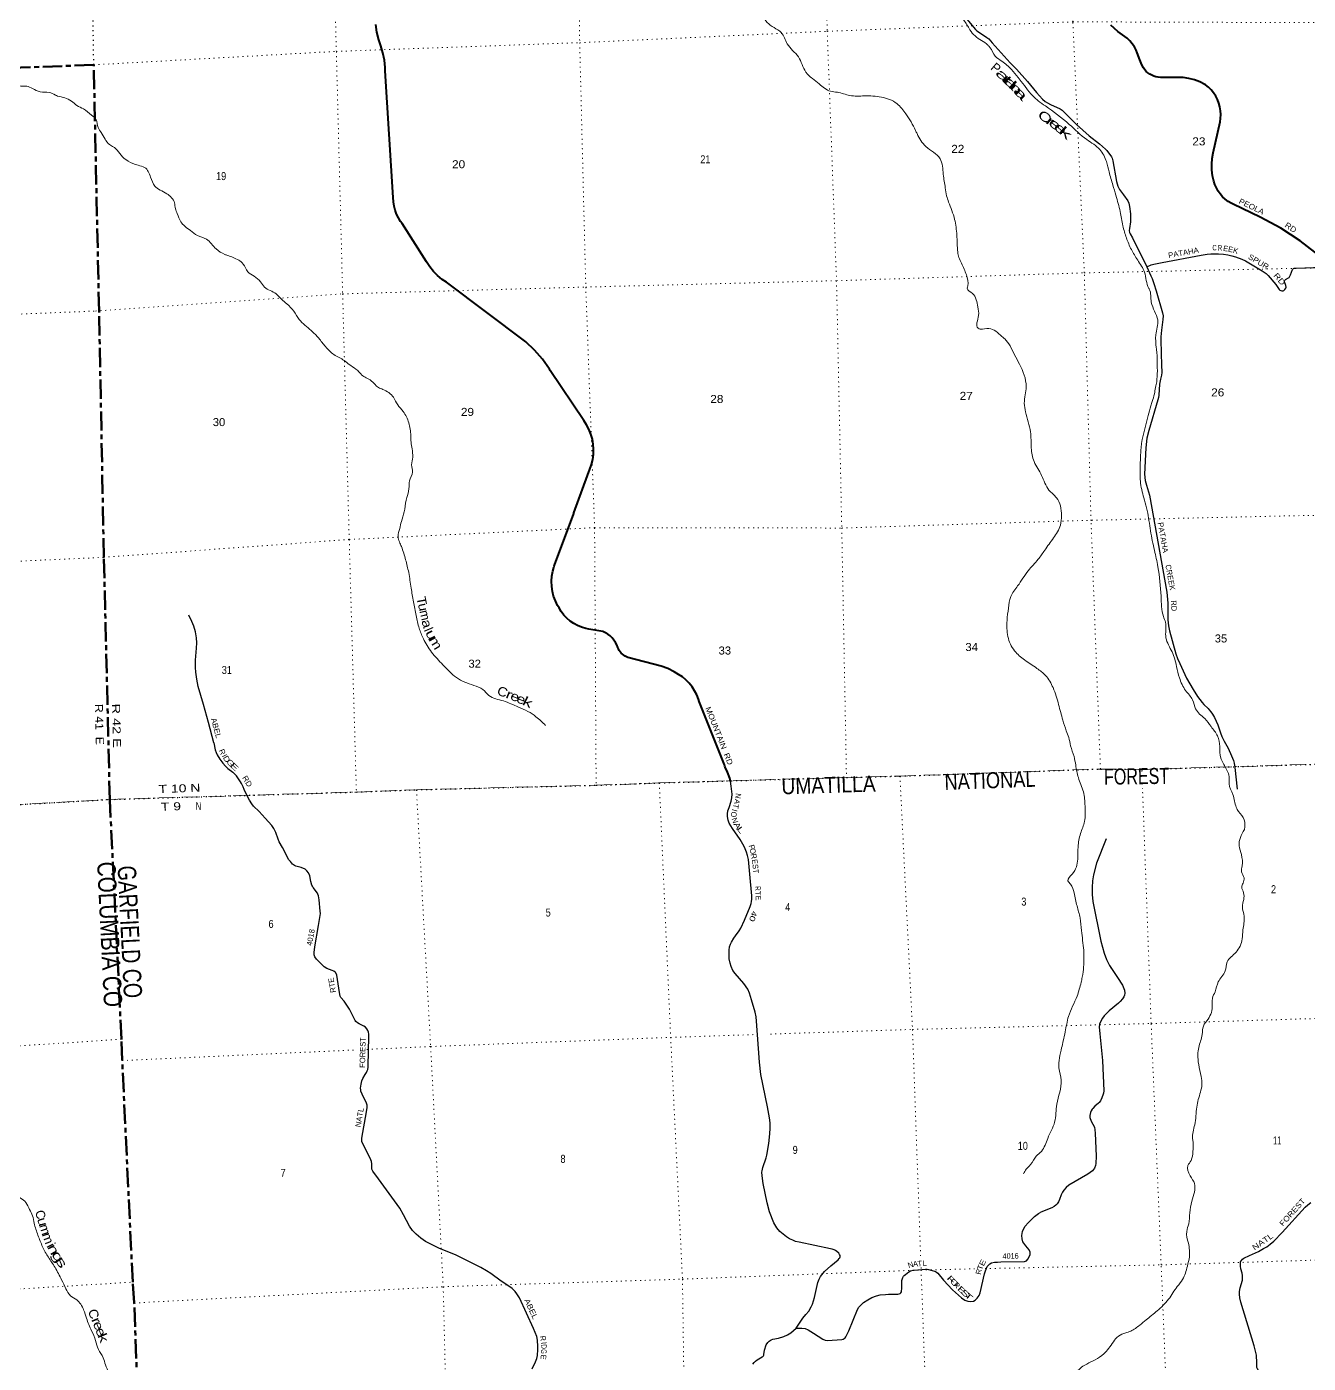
# Model space of a CAD drawing. Header units: feet. Extents: x 757852 to 1040949, y -536576 to -344549.
# Drawn here: x 856836 to 884848, y -437785 to -408566 of the extents above; entities that cross this region are included whole.
import ezdxf
from ezdxf.enums import TextEntityAlignment as Align

# ---------------------------------------------------------------- set-up
doc = ezdxf.new("R2010")
doc.units = ezdxf.units.FT
doc.header["$LTSCALE"] = 70
for name, pattern in [('DOT_DASHED', [7.7, 5, -1.2, 0.3, -1.2]), ('DOTTED', [1.5, 0.3, -1.2]), ('LONG_DASH_SHORT_DASH', [9.9, 6, -1.2, 1.5, -1.2])]:
    doc.linetypes.add(name, pattern=pattern)
for name, color, linetype, lineweight in [('11', 7, 'LONG_DASH_SHORT_DASH', 60), ('26', 7, 'Continuous', 40), ('29', 7, 'Continuous', 25), ('39', 7, 'Continuous', 13), ('44', 7, 'DOT_DASHED', 13), ('6', 7, 'DOTTED', 25), ('7', 7, 'DOTTED', 13)]:
    doc.layers.add(name, color=color, linetype=linetype, lineweight=lineweight)
for name, color, linetype in [('12', 7, 'Continuous'), ('27', 7, 'Continuous'), ('30', 7, 'Continuous'), ('41', 7, 'Continuous')]:
    doc.layers.add(name, color=color, linetype=linetype)

msp = doc.modelspace()

# ---------------------------------------------------------------- linework, layer by layer
at = {"layer": '11'}
msp.add_lwpolyline([(859374.35, -441779.96), (859351.73, -441142.3), (859187.53, -436467), (859152.57, -436012.17), (858923.57, -431167.52), (858905.95, -430700.02), (858651.71, -425468.58), (858522.08, -420165.87), (858416.57, -414784.25), (858300.93, -409398.87), (854734.37, -409534.98)], dxfattribs=at)
at = {"layer": '26'}
for points in [[(864851.86, -412394.16), (864848.48, -412302.01), (864669.31, -409528.89), (864668.42, -409458.15), (864654.18, -409296.1), (864623.08, -409136.43), (864575.46, -408980.89), (864529.27, -408851), (864487.83, -408686.52), (864463.81, -408518.61)], [(885148.1, -413617.3), (884667.44, -413245.28), (884248.39, -412967.53), (883794.06, -412730.07), (883209.3, -412446.91), (883165.55, -412425.42), (883097.46, -412384.51), (883034.02, -412336.71), (882975.92, -412282.54), (882923.8, -412222.59), (882878.24, -412157.52), (882839.72, -412088.05), (882808.68, -412014.93), (882785.45, -411938.97), (882757.63, -411822.39), (882741.07, -411697.69), (882737.64, -411571.94), (882747.37, -411446.51), (882770.16, -411322.8), (882919.92, -410648.44), (882931.8, -410569.8), (882935.86, -410485.52), (882931.09, -410401.27), (882917.54, -410317.99), (882895.36, -410236.57), (882864.79, -410157.93), (882826.16, -410082.9), (882779.91, -410012.33), (882726.53, -409946.98), (882666.62, -409887.56), (882600.82, -409834.74), (882586.23, -409826.37), (882474.56, -409770.87), (882357.69, -409727.34), (882236.92, -409696.27), (882113.56, -409678), (881988.97, -409672.72), (881629.57, -409674.54), (881614.84, -409674.17), (881566.02, -409669.62), (881517.94, -409659.98), (881471.13, -409645.38), (881426.1, -409625.96), (881383.35, -409601.94), (881343.35, -409573.58), (881306.53, -409541.2), (881273.29, -409505.15), (881244.01, -409465.82), (881210.35, -409401.46), (881162.98, -409288.92), (881109.08, -409137.59), (881085.41, -409080.52), (881046.55, -409006.63), (881000.17, -408937.21), (880946.8, -408873.02), (880887, -408814.76), (880688.23, -408669.74), (880530.58, -408530.96)], [(872217.56, -425058.17), (872209.9, -425028.84), (872201.49, -424996.6), (872156.53, -424865.37), (872105.09, -424754.59), (872095.86, -424729.59), (872084.19, -424704.59), (871531.16, -423315.29), (871516.95, -423266.84), (871480.85, -423172.01), (871435.04, -423081.47), (871380.02, -422996.21), (871316.38, -422917.17), (871244.83, -422845.22), (871166.16, -422781.14), (871081.21, -422725.64), (870987.38, -422667.43), (870847.74, -422597.21), (870701.52, -422541.98), (869976.65, -422352.56), (869947.23, -422341.45), (869914.81, -422325.43), (869884.24, -422306.11), (869855.85, -422283.7), (869829.97, -422258.45), (869806.87, -422230.62), (869786.8, -422200.54), (869769.99, -422168.53), (869756.61, -422134.93), (869734.62, -422080.85), (869705.7, -422026.37), (869671.25, -421975.22), (869631.63, -421927.95), (869587.29, -421885.08), (869538.72, -421847.08), (869486.44, -421814.37), (869431.02, -421787.3), (869124.84, -421736.42), (869055.84, -421722.51), (868964.87, -421695.36), (868877.23, -421658.85), (868793.89, -421613.38), (868715.75, -421559.45), (868643.69, -421497.64), (868578.47, -421428.65), (868520.83, -421353.21), (868471.39, -421272.16), (868439.89, -421219.39), (868391.21, -421120.32), (868353.15, -421016.71), (868326.13, -420909.69), (868310.45, -420800.42), (868306.27, -420690.12), (868313.65, -420579.98), (868332.5, -420471.22), (868355.52, -420390.03), (868364.02, -420360.07), (868372.02, -420340.03), (868797.33, -419209.87), (868796.98, -419195.82), (869172.44, -418158.56), (869179.02, -418137.85), (869206.44, -418028.23), (869222.25, -417916.34), (869226.28, -417803.41), (869218.48, -417690.68), (869198.95, -417579.39), (869167.88, -417470.74), (869125.63, -417365.94), (869072.66, -417266.13), (869009.54, -417172.4), (869011.54, -417172.36), (868280.39, -416083.38), (868261.81, -416052.99), (868110.82, -415836.16), (867938, -415636.31), (867745.24, -415455.62), (866007.7, -414149.86), (865915.84, -414088.49), (865816.74, -414007.3), (865726.68, -413916.2), (865646.63, -413816.18), (865577.48, -413708.34), (865041.01, -412865.72), (865008.56, -412822.43), (864959.56, -412744.31), (864918.99, -412661.49), (864887.31, -412574.89), (864864.85, -412485.46), (864851.86, -412394.16)]]:
    msp.add_lwpolyline(points, dxfattribs=at)
at = {"layer": '29'}
msp.add_line((880528.13, -429129.76), (880530.13, -429129.71), dxfattribs=at)
for points in [[(876189.12, -406578.53), (876219.28, -406650.34), (876287.86, -406785.46), (876346.04, -406893.57), (876370.97, -406958.01), (876395.91, -407051.56), (876449.93, -407255.3), (876472.79, -407315.58), (876516.43, -407400.82), (876551.74, -407477.75), (876582.92, -407521.4), (876628.63, -407569.22), (876686.82, -407621.18), (876894.61, -407808.28), (877044.22, -407974.6), (877071.22, -408005.78), (877297.73, -408294.75), (877459.81, -408486), (877576.17, -408627.37), (877601.1, -408652.32), (877705, -408723)], [(877705, -408723), (877823.44, -408799.91), (877865, -408833.17), (877939.8, -408916.33), (878334.61, -409357.06), (878467.59, -409490.11), (878708.63, -409760.36), (878908.11, -410005.67), (879039.02, -410149.11), (879095.13, -410196.93), (879147.07, -410228.11), (879211.49, -410263.46), (879423.44, -410359.09), (879467.08, -410392.34), (879552.27, -410479.66), (879785, -410704.19), (880055.13, -410949.5)], [(880055.13, -410949.5), (880283.7, -411124.11), (880416.68, -411244.69), (880443.69, -411273.78), (880545.51, -411406.84), (880562.13, -411442.18), (880578.76, -411498.31), (880657.72, -411951.51), (880686.8, -412053.37), (880724.22, -412126.14), (880807.33, -412242.56), (880907.07, -412371.45), (880927.84, -412423.42), (880940.32, -412496.19), (880961.08, -412656.26), (880965.26, -412741.5), (880961.1, -412832.97), (880940.32, -412978.49), (880936.16, -413024.22), (880940.32, -413061.65), (880952.78, -413090.75), (881002.66, -413182.22), (881319.61, -413811.87)], [(881319.61, -413811.87), (881412.01, -413774.7), (881470.19, -413758.05), (881657.2, -413720.63), (882509.15, -413558.48), (882640.06, -413535.62), (882716.94, -413529.38), (882797.99, -413527.31), (882887.33, -413529.38), (882993.31, -413537.7), (883090.97, -413550.16), (883178.25, -413570.97), (883257.2, -413595.9), (883394.35, -413645.79), (883475.39, -413683.23), (883843.18, -413903.58), (883924.23, -413961.8), (883967.86, -414003.36), (884138.25, -414198.78), (884213.05, -414306.88), (884228.64, -414321.45), (884247.34, -414332.88), (884269.16, -414339.12), (884287.86, -414340.15), (884300.33, -414338.08), (884312.8, -414331.84), (884337.73, -414306.88), (884356.43, -414277.79), (884362.66, -414256.99), (884358.51, -414225.82), (884329.42, -414140.57), (884328.38, -414126.03), (884333.58, -414111.48), (884342.93, -414097.96), (884350.19, -414090.68), (884416.69, -414053.26), (884428.12, -414045.99), (884437.47, -414032.48), (884458.25, -413990.89), (884499.81, -413874.47), (884507.08, -413863.05), (884522.67, -413852.65), (884541.36, -413845.37), (884583.86, -413842.72)], [(881319.61, -413811.87), (881409.93, -414013.77), (881434.87, -414071.98), (881472.27, -414178), (881526.29, -414342.24), (881663.44, -414820.39), (881673.83, -414886.91), (881671.75, -414965.91), (881638.5, -415202.91), (881623.96, -415348.43), (881621.88, -415406.64), (881630.19, -415710.16), (881642.66, -415955.48)], [(884583.86, -413842.72), (884959.82, -413827.47), (885388.04, -413828.42)], [(881642.66, -415955.48), (881644.74, -416123.85), (881636.43, -416186.22), (881615.65, -416269.38), (881594.87, -416381.64), (881582.41, -416622.79), (881576.17, -416670.61), (881561.63, -416722.58), (881366.3, -417391.99), (881320.58, -417558.31), (881295.65, -417770.36), (881270.71, -418344.14), (881279.03, -418485.51), (881312.27, -418585.29)], [(881312.27, -418585.29), (881375.15, -418809.11), (881755.2, -420928.07)], [(881755.2, -420928.07), (881775.16, -421166), (881779.7, -421529.55), (881793.34, -421661.33), (881816.04, -421774.95), (881952.31, -422274.83), (881988.66, -422379.35), (882038.61, -422488.42), (882188.51, -422811.08), (882329.32, -423056.47), (882429.25, -423206.44), (882529.18, -423342.77), (882563.26, -423383.67), (882658.84, -423474.07), (882683.5, -423499.57), (882721.11, -423541.59), (882755.18, -423591.58), (882797.17, -423665.43)], [(860702.21, -423380.89), (860585.75, -422990.94), (860551.69, -422831.9), (860531.25, -422677.39), (860524.43, -422572.88), (860526.7, -422413.82), (860549.41, -422150.25), (860556.23, -422032.11), (860549.41, -421927.58), (860524.43, -421793.54), (860485.82, -421668.56), (860447.22, -421568.6), (860381.36, -421432.26)], [(860923.72, -424223.05), (860810.41, -423779.94), (860702.21, -423380.89)], [(882797.17, -423665.43), (882872.15, -423830.16), (882931.2, -424002.85), (882960.73, -424084.66), (883008.42, -424184.63), (883094.72, -424339.14), (883171.94, -424502.75), (883212.82, -424607.27), (883230.99, -424664.08), (883244.62, -424761.78), (883294.59, -425234.4)], [(860923.72, -424223.05), (860955.93, -424374.67), (860974.1, -424429.21), (861001.36, -424483.74), (861058.13, -424579.17), (861119.45, -424665.51), (861180.77, -424731.4), (861233, -424779.11), (861344.29, -424865.45), (861371.54, -424892.72), (861419.22, -424944.98)], [(863025.99, -427131.9), (862997.62, -427064.87), (862959.01, -427017.16), (862920.4, -426985.35), (862836.37, -426948.99), (862718.27, -426917.18), (862689.31, -426903.99), (862647.87, -426871.74), (862597.91, -426814.94), (862568.38, -426776.31), (862427.58, -426508.2), (862354.9, -426385.51), (862329.92, -426326.42), (862277.69, -426181.02), (862234.54, -426094.66), (862191.39, -426031.06), (862050.58, -425867.46), (861918.86, -425722.05), (861796.22, -425603.9), (861757.62, -425553.9), (861705.38, -425472.11), (861614.53, -425303.98), (861589.56, -425242.62), (861564.57, -425181.28), (861532.78, -425108.56), (861510.07, -425072.22), (861419.22, -424944.98)], [(872640.64, -427094.2), (872608.85, -426773.82), (872590.68, -426682.92), (872570.24, -426612.49), (872542.98, -426535.23), (872518, -426487.52), (872427.16, -426337.55), (872259.09, -426092.15), (872193.23, -425980.81), (872168.25, -425914.92), (872150.07, -425833.13), (872150.08, -425774.05), (872161.43, -425710.43), (872186.42, -425633.17), (872236.38, -425496.84), (872250, -425421.86), (872254.55, -425346.87), (872250, -425287.8), (872236.38, -425169.64), (872217.56, -425058.17)], [(880428.25, -426318.58), (880221.7, -426854.5), (880153.57, -427104.45), (880130.86, -427236.23), (880121.77, -427381.66), (880121.78, -427536.17), (880135.4, -427690.68), (880317.09, -428554.13), (880385.23, -428822.25), (880439.73, -428958.58), (880503.33, -429090.37), (880680.48, -429349.41)], [(863864.01, -430001.59), (863770.9, -429867.53), (863705.04, -429788.01), (863689.14, -429758.47), (863675.51, -429676.67), (863611.92, -429304.05), (863591.49, -429251.79), (863575.59, -429231.34), (863548.34, -429213.17), (863512, -429199.53), (863398.44, -429154.09), (863337.13, -429117.74), (863275.81, -429063.2), (863171.34, -428954.14), (863135, -428899.62), (863121.38, -428854.17), (863121.37, -428801.91), (863135, -428681.48), (863216.76, -428213.43), (863253.1, -427993.04), (863255.37, -427954.41), (863253.1, -427899.88), (863225.84, -427649.94), (863219.04, -427606.78), (863212.23, -427565.88), (863198.6, -427529.53), (863189.51, -427509.07), (863094.12, -427381.83), (863080.51, -427357.98), (863070.29, -427330.72), (863048.7, -427250.05), (863025.99, -427131.9)], [(872331.75, -428439.34), (872408.99, -428332.55), (872443.05, -428273.47), (872524.81, -428096.24), (872652, -427800.85), (872670.17, -427734.96), (872679.25, -427691.79), (872683.79, -427641.8), (872683.79, -427569.09), (872640.64, -427094.2)], [(872881.35, -431472.73), (872849.57, -431202.32), (872790.52, -430307.08), (872776.88, -430211.64), (872758.72, -430111.67), (872681.5, -429839.01), (872633.8, -429695.85), (872595.2, -429607.24), (872508.9, -429484.55), (872322.66, -429266.41), (872272.7, -429195.97), (872231.82, -429111.91), (872209.11, -429039.19), (872190.94, -428943.76), (872186.4, -428861.96), (872190.94, -428757.44), (872200.02, -428682.45), (872218.19, -428621.11), (872240.91, -428575.66), (872295.41, -428493.87), (872331.75, -428439.34)], [(880680.48, -429349.41), (880789.5, -429522.1), (880819.03, -429590.27), (880830.38, -429626.62), (880834.93, -429692.52), (880830.38, -429735.69), (880814.49, -429774.32), (880784.95, -429817.49), (880739.54, -429876.57), (880703.19, -429912.92), (880498.79, -430081.06), (880389.77, -430190.13), (880353.43, -430237.86), (880314.82, -430303.75), (880287.57, -430374.19), (880280.76, -430430.99), (880289.84, -430580.96), (880308.01, -430730.92), (880353.43, -431167.19), (880376.14, -431826.14), (880371.6, -431880.68), (880364.78, -431905.67), (880335.26, -431985.19), (880303.46, -432046.55), (880273.94, -432087.45), (880262.59, -432098.8), (880185.37, -432166.97), (880137.67, -432212.42), (880121.77, -432230.59), (880103.6, -432266.95)], [(864234.19, -431473.92), (864260.32, -431430.75), (864277.34, -431392.12), (864288.7, -431364.86), (864294.38, -431344.41), (864297.79, -431329.64), (864302.32, -431287.6), (864315.95, -430644.6), (864314.83, -430590.07), (864306.87, -430544.63), (864294.39, -430510.55), (864272.8, -430474.19), (864241.02, -430437.84), (864206.94, -430415.12), (864129.72, -430381.03), (864099.08, -430366.27), (864062.74, -430342.41), (864030.95, -430312.87), (864018.44, -430294.69), (863973.02, -430201.54), (863893.54, -430047.03), (863864.01, -430001.59)], [(864191.03, -433000.77), (864163.79, -432939.42), (864159.24, -432907.61), (864161.52, -432862.17), (864263.71, -432285.06), (864275.07, -432191.9), (864275.07, -432141.91), (864263.71, -432096.47), (864238.73, -432046.49), (864195.58, -431964.69), (864141.08, -431832.91), (864136.53, -431807.91), (864134.26, -431771.56), (864145.62, -431680.68), (864163.79, -431612.51), (864181.96, -431562.53), (864234.19, -431473.92)], [(873018.75, -434281.16), (872935.86, -433858.52), (872908.61, -433685.84), (872906.34, -433606.32), (872908.61, -433576.78), (872926.78, -433504.06), (872997.18, -433292.76), (873013.08, -433235.95), (873058.5, -432976.92), (873081.21, -432767.88), (873085.76, -432645.18), (873083.49, -432527.03), (873072.13, -432422.5), (873026.71, -432177.11), (872881.35, -431472.73)], [(880103.6, -432266.95), (880085.43, -432305.59), (880071.81, -432366.94), (880074.08, -432414.66), (880103.6, -432494.18), (880171.74, -432625.97), (880183.09, -432678.23), (880189.91, -432757.76), (880212.62, -433257.65), (880203.54, -433416.71), (880198.99, -433462.15), (880174.01, -433521.24), (880155.84, -433550.77), (880130.86, -433575.76), (880030.93, -433648.47), (879613.03, -433893.87), (879553.99, -433939.33), (879504.02, -433998.4), (879476.76, -434041.58), (879449.51, -434102.92), (879413.17, -434205.18), (879390.46, -434257.43), (879360.93, -434296.07), (879326.86, -434330.14), (879295.07, -434357.42), (879240.56, -434389.22), (878999.82, -434484.65)], [(866221.33, -435425.12), (865844.35, -435268.34), (865651.31, -435177.45), (865553.65, -435122.92), (865446.92, -435052.48), (865349.26, -434963.87), (865267.51, -434879.8), (865203.91, -434791.19), (865072.19, -434536.72), (864990.44, -434391.3), (864522.6, -433755.11), (864399.98, -433582.43), (864381.8, -433541.53), (864377.27, -433498.37), (864381.8, -433423.39), (864370.45, -433371.13), (864354.54, -433337.05), (864286.41, -433187.09), (864191.03, -433000.77)], [(873655.79, -437014.58), (873800.01, -436798.73), (873868.15, -436721.48), (873929.47, -436644.23), (873981.7, -436553.33), (874008.96, -436496.53), (874054.38, -436348.84), (874127.06, -436021.65), (874154.31, -435948.94), (874188.38, -435887.59), (874272.4, -435780.8), (874413.21, -435653.55), (874572.19, -435521.77), (874597.18, -435492.24), (874605.77, -435477.67), (874613.08, -435457.01), (874613.07, -435426.34), (874603.99, -435405.89), (874585.82, -435380.9), (874544.94, -435339.99), (874516.55, -435320.68), (874482.49, -435305.91), (874440.47, -435291.15), (874404.13, -435280.92), (873718.25, -435140.04), (873639.9, -435119.59), (873578.58, -435094.6), (873510.45, -435062.79), (873445.72, -435021.89), (873367.37, -434965.08), (873300.37, -434903.74), (873233.37, -434824.21), (873168.64, -434712.87), (873073.26, -434476.57), (873018.75, -434281.16)], [(877074.9, -436178.43), (877266.93, -436356.99), (877339.6, -436404.7), (877407.74, -436429.7), (877473.6, -436434.24), (877530.39, -436425.15), (877568.99, -436404.7), (877607.61, -436361.53), (877650.75, -436300.18), (877675.74, -436243.38), (877771.12, -435827.55), (877784.76, -435784.39), (877814.71, -435706.97), (877832.34, -435668.96), (877855.41, -435639.1), (877886.61, -435611.95), (877927.3, -435587.52), (877991.06, -435573.95), (878057.54, -435571.23), (878125.43, -435570.8), (878643.26, -435561.71), (878665.97, -435554.89), (878690.95, -435543.53), (878720.48, -435511.72), (878750, -435459.45), (878765.9, -435407.2), (878765.9, -435352.66), (878747.73, -435307.21), (878675.05, -435216.33), (878611.46, -435129.98), (878591.02, -435064.09), (878588.75, -434989.11), (878602.37, -434907.3), (878625.09, -434852.77), (878661.42, -434789.15), (878725.02, -434711.89), (878861.29, -434575.56), (878920.34, -434532.38), (878949.86, -434511.93), (878999.82, -434484.65)], [(883373.65, -435719.01), (883365.34, -435660.8), (883365.34, -435606.75), (883369.49, -435569.33), (883388.19, -435538.15), (883413.13, -435511.12), (883440.14, -435490.34), (883564.81, -435427.98), (883760.13, -435340.67), (883872.33, -435278.3), (883942.98, -435236.73), (884017.78, -435184.75), (884092.59, -435116.15), (884275.44, -434929.06), (884778.28, -434371.94), (884836.46, -434319.95), (884902.95, -434272.15)], [(867883.72, -437906.25), (867956.4, -437756.3), (867983.66, -437681.31), (867997.28, -437615.43), (868006.37, -437485.91), (868010.9, -437415.48), (867999.55, -437283.69), (867983.65, -437201.9), (867949.59, -437115.55), (867910.98, -437024.68), (867606.66, -436356.68), (867552.17, -436268.06), (867511.28, -436215.81), (867445.43, -436149.92), (867397.72, -436111.3), (867206.96, -435988.6), (866977.6, -435820.46), (866884.47, -435761.39), (866761.83, -435693.23), (866221.33, -435425.12)], [(873655.79, -437014.58), (873777.29, -437014.58), (873847.7, -437025.94), (873913.55, -437050.93), (874031.65, -437123.64), (874236.05, -437259.97), (874286.02, -437280.42), (874340.52, -437287.24), (874649.38, -437264.52), (874678.92, -437257.7), (874703.9, -437244.07), (874724.34, -437228.16), (874740.23, -437205.44), (874803.82, -437073.66), (874994.59, -436610.14), (875024.12, -436560.15), (875058.19, -436523.79), (875126.31, -436460.17), (875219.44, -436398.82), (875308, -436346.57), (875407.94, -436310.21), (875489.69, -436292.03), (875605.52, -436278.4), (875671.37, -436273.86), (875875.77, -436273.86), (875908.71, -436269.31), (875926.88, -436259.09), (875942.78, -436245.45), (875952.99, -436223.87), (875962.07, -436132.98), (875966.61, -435978.48), (875976.85, -435929.62), (875985.24, -435909.05), (876002.97, -435884.18), (876016.6, -435868.27), (876043.83, -435842.15), (876114.25, -435787.62), (876152.86, -435766.02), (876180.1, -435755.81), (876230.08, -435746.72), (876482.17, -435728.54), (876517.38, -435729.67), (876548.01, -435733.08), (876627.52, -435753.53), (876678.62, -435770.57), (876701.34, -435780.79), (876720.61, -435792.16), (876749.03, -435818.28), (876875.05, -435964.84), (877074.9, -436178.43)], [(883780.89, -438296.76), (883828.7, -438248.93), (883845.32, -438223.99), (883851.56, -438192.81), (883851.56, -438155.39), (883837.01, -438097.18), (883780.91, -437989.08), (883735.2, -437903.85), (883726.89, -437880.98), (883722.73, -437847.72), (883726.89, -437777.04), (883714.42, -437606.58), (883704.03, -437548.37), (883664.55, -437402.86), (883373.65, -436446.6), (883350.79, -436355.13), (883344.57, -436276.14), (883346.64, -436217.93), (883361.19, -436134.78), (883406.9, -435968.47), (883413.13, -435916.5), (883411.06, -435868.69), (883400.66, -435816.72), (883373.65, -435719.01)], [(872708.75, -437803.02), (872736, -437766.66), (872765.53, -437737.13), (872799.59, -437712.12), (872908.6, -437646.23), (872924.5, -437634.88), (872938.13, -437618.98), (872944.94, -437607.62), (872949.48, -437591.7), (872963.11, -437496.27), (872999.45, -437380.39), (873034.66, -437332.69), (873065.31, -437305.41), (873109.6, -437271.34), (873147.07, -437257.7), (873267.43, -437234.97), (873387.8, -437198.62), (873468.43, -437162.27), (873537.69, -437119.09), (873655.79, -437014.58)]]:
    msp.add_lwpolyline(points, dxfattribs=at)
at = {"layer": '39'}
msp.add_lwpolyline([(878214.23, -415387.99), (878303.7, -415500.03), (878329.38, -415539.26)], dxfattribs=at)
for points in [[(872057.53, -400676.51), (871999.48, -400644.8), (871946.36, -400605.91), (871911.43, -400572.61), (871777.35, -400585.88), (871713.24, -400669.76), (871674.63, -400730.94), (871638.27, -400882.43), (871616.11, -400959.28), (871550.88, -401079.33), (871484.2, -401221.51), (871368.46, -401326.72), (871223.95, -401404.5), (871107.05, -401543.87), (871030.89, -401708.37), (870973.78, -401832.25), (870933.72, -401915.55), (870831, -402060.61), (870784.02, -402188.26), (870786.02, -402268.54), (870761.04, -402716.99), (870737.43, -403058.96), (870729.18, -403292.11), (870761.88, -403478.1), (870805.45, -403697.96), (870840.76, -403907.98), (870933.63, -404255.18), (870968.2, -404678.09), (870972.58, -404854.71), (870956.62, -405019.78), (870961.52, -405136.14), (870984.74, -405344.44), (870984.66, -405583.42), (870967.68, -405788.67), (870958.83, -405997.75), (870996.6, -406145.45), (871139.03, -406226.37), (871154.15, -406350.52), (871285.54, -406552.2), (872130.56, -406975.71), (872320.54, -407194.06), (872488.9, -407511.33), (872639.88, -407694.47), (872759.89, -407922.54), (872802.92, -408039.99), (872852.62, -408183.39), (872966.36, -408401.56), (873087.94, -408531.18), (873255.03, -408635.61), (873328.69, -408694.09), (873457.12, -408938.02), (873703.02, -409227.32), (873867.67, -409556.73), (873913.22, -409613.87), (874013.65, -409699.82), (874158.98, -409816.82), (874405.65, -409975.57), (874554.66, -409998.09), (874827.25, -410069.86), (875144.42, -410078.3), (875518.16, -410103.45), (875854.7, -410245.98), (876050.89, -410472.21), (876264.45, -410832.58), (876296.27, -410902.11), (876489.84, -411184.63), (876799.35, -411450.31), (876870.02, -411792.03), (876913.43, -412086.2), (876941.87, -412262.24), (876987.36, -412397.71), (877117.17, -412778.17), (877165.74, -413118.4), (877187.03, -413491.43), (877212.03, -413609.31), (877269.35, -413736.46), (877374.01, -413993.01), (877404.05, -414233.28), (877393.26, -414283.75), (877506.37, -414395.5), (877622.05, -414691.95), (877642.78, -414880.23), (877629.55, -415155.68), (877676.16, -415174.64), (877868.48, -415163.99), (878151.59, -415335.92), (878219.11, -415392.55)], [(876210.44, -406883.85), (876317.27, -407142.13), (876486.12, -407559.81), (876663.12, -407740.31), (876746.45, -407864.83), (876985.24, -408110.12), (877116.99, -408245.52), (877317.95, -408421.43), (877452.38, -408633.03), (877564.47, -408767.58), (877845.04, -408967.06), (877890.44, -409018.18), (878005.59, -409212.22), (878150.72, -409321.19), (878361.8, -409500.88), (878945.41, -410184.87), (879102.33, -410296.99), (879622.43, -410700.65), (880008.01, -411032.54), (880292.77, -411250.06), (880435.9, -411515.5), (880493.61, -411739.03), (880577.43, -412028.23), (880642.74, -412251.57), (880737.82, -412606.75), (880795.66, -412916.64), (880872.46, -413181.9), (880981.08, -413436.34), (881119.28, -413669.99), (881268.2, -413931.5), (881363.33, -414288.7), (881371.7, -414302.55), (881416.96, -414590.65), (881556.89, -414974.88), (881516.74, -415302.32), (881525.7, -415580.4), (881538.79, -415700.3), (881545.28, -415880.89), (881548.1, -416155.95), (881523.76, -416387.49), (881509.31, -416452.1), (881484.73, -416593.27), (881438.65, -416757.05), (881404.95, -416854.25), (881346.08, -417068.55), (881193.92, -417765.74), (881174.28, -418205.29), (881183.25, -418546.15), (881267.52, -418914.02), (881327.33, -419141.52), (881398.46, -419586.68), (881485.89, -420012.76), (881560.46, -420371), (881629.36, -421017.41), (881683.16, -421461.43), (881724.92, -421582.04), (881736.97, -421927.88), (881869.43, -422231.25), (881969.67, -422552.17), (882032.88, -422802.46), (882167.27, -423077.6), (882318.8, -423282.82), (882383.88, -423480.07), (882583.73, -423692.16), (882724.5, -423867.51), (882861.95, -424071.05), (882911.88, -424304.82), (882936.1, -424553.26), (883047.89, -424773.49), (883122.28, -425022.74), (883116.56, -425115.25), (883200.72, -425354.22), (883273.76, -425629.6), (883326.27, -425724.74), (883449.04, -425902.53), (883450.31, -426115.38)], [(854739.21, -409357.99), (854835.58, -409442.03), (854931.25, -409497.97), (855026.22, -409525.81), (855123.14, -409631.93), (855244.93, -409689.25), (855420.66, -409656.9), (855598.74, -409638.56), (855716.46, -409693.97), (855891.67, -409802.22), (856093.8, -409863.63), (856326.71, -409872.09), (856492.46, -409842), (856572.21, -409822.01), (856645.08, -409848.37), (856731.73, -409864.36), (856836.13, -409867.88), (856961.68, -409915.06), (857129.97, -409987.33), (857324.99, -410004.73), (857462.77, -410059.66), (857507.47, -410082.68)], [(857507.47, -410082.68), (857813.04, -410189.81), (857929.81, -410287.41), (858074.14, -410364.27), (858251.95, -410496.56), (858352.78, -410598.56), (858397.11, -410768.2), (858464.11, -410881.06), (858647.11, -411141.75), (858728.65, -411194.01), (858812.59, -411262.28), (858930.65, -411412.07), (859055.34, -411505.47), (859268.19, -411594.74), (859413.83, -411643.45), (859543.41, -411853.21), (859634.51, -412047.83), (859895.46, -412216.27), (860066.89, -412414.99), (860084.17, -412545.11), (860124.9, -412650.57), (860205.67, -412833.38), (860290.26, -412927.75), (860414.89, -413019.14), (860568.1, -413129.92), (860762.7, -413211.6), (860974.58, -413423.4), (861164.12, -413543.35), (861222.86, -413566.04), (861348.35, -413611.22), (861566.56, -413754.58), (861671.04, -413922.77), (861805.85, -414019.95), (861947.37, -414145.07), (862032.41, -414257.5), (862288.85, -414405.97), (862404.11, -414523.69), (862520.98, -414625.31), (862671.42, -414786.37), (862792.18, -414964.21), (863053.03, -415208.97), (863219.65, -415375.67), (863366.63, -415558.9), (863549.49, -415733.24), (863775.42, -415864.37), (863883.82, -415948.12), (864030.76, -416049.01), (864108.79, -416121.44), (864156.29, -416176.53), (864366.13, -416306.04), (864522.23, -416452.9), (864619.56, -416494.75), (864852.55, -416667.88), (864944.85, -416830.34), (865062.86, -416978.12), (865185.32, -417224.2), (865230.38, -417504.27), (865235.98, -417648.73), (865257.61, -417792.81), (865272.16, -417975.21), (865248.28, -418144.48), (865266.25, -418302.7), (865204.83, -418494.96), (865188.96, -418664.03), (865129.08, -418918.52), (865087.24, -419172.56), (865026.22, -419380.88), (864987.9, -419534.43), (864952.04, -419706), (864983.15, -419827.75), (865025.78, -419929.15), (865117.21, -420218.15), (865184.33, -420497.69), (865238.96, -420839.79), (865290.44, -421135.77), (865350.14, -421439.59), (865413.2, -421717.23), (865507.2, -421947.92), (865684.88, -422236.86), (865930.53, -422516.12), (866230.36, -422796.1), (866605.69, -422965.81), (866804.51, -423055.41), (866938.11, -423184.75), (867254.05, -423305.68), (867582.33, -423438.36), (867791.31, -423533.75), (867966.77, -423652.03), (868178.05, -423839.75)], [(878327.03, -415534.53), (878428.39, -415738.95), (878535.77, -415943.22), (878680.35, -416433.77), (878641.2, -416796.2), (878667.99, -416986.34), (878775.18, -417425.58), (878793.87, -417774.57), (878853.42, -418072.37), (879019.43, -418375.64), (879179.87, -418697.12), (879344.44, -418861.86), (879452.39, -419250.87), (879429.61, -419464.3), (879280.05, -419743.03), (879086.1, -420010.77), (878944.58, -420208.98), (878726.11, -420459.24), (878495.66, -420792.13), (878344.96, -421024.69), (878293, -421274.97), (878263.64, -421546.79), (878282.33, -421895.78), (878428.59, -422211.57), (878648.14, -422409.13), (878917.51, -422593.44), (879105.94, -422749.56), (879269, -423014.75), (879390.53, -423385.37), (879483.21, -423724.54), (879559.31, -423961.69), (879612.96, -424102.99), (879653.68, -424288.78), (879727.63, -424519.96), (879764.39, -424707.85), (879823.34, -424981.57), (879875.24, -425132.95), (879931.41, -425294.27), (879969.15, -425602.63), (879957.47, -425940.3), (879871.68, -426201.43), (879814.8, -426496), (879809.49, -426767.25), (879687.15, -427091.51), (879594.51, -427238.33), (879652.54, -427313.25), (879729.44, -427502.19), (879792.7, -427787.85), (879859.33, -428047.32), (879890.31, -428325.72), (879939.11, -428756.33), (879936.05, -429117.89), (879907.55, -429343.5), (879882.27, -429456.57), (879795.47, -429757.89), (879605.9, -430202.25), (879536.03, -430539.31), (879490.79, -430737.21), (879456.44, -430888.66), (879397.18, -431329.89), (879445.86, -431593.81), (879352.6, -432120.21), (879304.13, -432510.98), (879152.51, -432868.08), (879013.13, -433152.59), (878901.4, -433257.7), (878779.53, -433439.36), (878681.83, -433544.13), (878624.07, -433641.92)], [(883450.31, -426115.38), (883334.73, -426469.6), (883385.73, -426665.18), (883401.83, -426909.81), (883391.03, -427040.6), (883444.54, -427175.88), (883423.23, -427286.84), (883395.34, -427375.88), (883432.47, -427497.49), (883436.15, -427646.01), (883408.06, -427807.35), (883445.32, -428015.31), (883420.52, -428309.11), (883403.4, -428508.34), (883268.23, -428800.78), (883076.84, -429010.23), (883029.59, -429208.18), (882881.1, -429448.72), (882810.2, -429663.3), (882751.49, -429803.28), (882745.24, -430036.39), (882608.06, -430328.88), (882565.45, -430390.15), (882528.48, -430597.89), (882453.21, -430878.85), (882435.04, -431035.93), (882452.5, -431254.41), (882505.04, -431512.22), (882521.5, -431690.56), (882443.42, -432019.78), (882411.41, -432185.23), (882364.85, -432571.93), (882318.29, -432878.31), (882332.46, -432964.32), (882325.11, -433153.28), (882287.9, -433350.98), (882216.51, -433465.16), (882266.09, -433684.88), (882360.6, -433855.32), (882301.95, -434240.3), (882258.15, -434496.41), (882236.02, -434735.92), (882190.03, -434903.71), (882226.48, -435159.9), (882249.94, -435458.56), (882204.9, -435664.49), (882101.66, -435950.14), (881985.16, -436105.57), (881793.56, -436387.31), (881546.98, -436636.24), (881301.25, -436838.96), (881165.56, -436948.66), (880966.26, -437081.98), (880856.94, -437122.77), (880696.19, -437192.91), (880586.96, -437318.04), (880376.82, -437580.15), (880187.39, -437707.21), (880007.19, -437801.91), (879894.56, -437870.89), (879668.59, -438061.09), (879467.8, -438134.2), (879298.08, -438166.39), (879086.02, -438189.57), (878735.61, -438296.4), (878522.98, -438377.82), (878192.71, -438568.52), (877765.89, -438829.81), (877456.23, -438961.77), (877229.21, -439109.82), (876855.82, -439341.72), (876440.48, -439660.98), (876143.28, -439891.04), (875810.9, -440077.77), (875645.28, -440194.21), (875411.6, -440316.31), (875417.81, -440324.19), (875413.85, -440326.3), (875264.04, -440351.99), (875013.34, -440354), (874675.46, -440400.28), (874473.01, -440487.49), (874162.08, -440729.94), (873879.82, -440915.46), (873694.01, -441026.36), (873530.6, -441150.79), (873312.82, -441186.15), (873141.61, -441158.14), (872936.67, -441144.99), (872720.84, -441178.29), (872539.85, -441240.89)], [(855589.25, -432547.9), (855649.12, -432597.82), (855687.9, -432705.33), (855757.25, -432832.19), (855863.54, -432911.98), (855989.89, -432991.28), (856060.29, -433079.96), (856141.72, -433208.54), (856263.54, -433348.19), (856323.53, -433421.06), (856374.83, -433548.35), (856412.65, -433698.06), (856453.32, -433881.84), (856520.02, -433982.66), (856589.12, -434099.49), (856701.28, -434173.1), (856816.04, -434270.76), (856900.07, -434423.37), (856961.65, -434560.46), (856999.81, -434724.22), (857080.52, -434985.36), (857183.08, -435237.95), (857309.15, -435467.87), (857455.12, -435691.3), (857598.22, -435960.98), (857693.32, -436155.5), (857791.44, -436309.79), (857928, -436396.88), (858079.94, -436618.15), (858142.66, -436801.4), (858253.79, -437075.87), (858341.32, -437288.65), (858404.34, -437483.94), (858507.11, -437664.22), (858557.11, -437819.66), (858617.78, -438000.96), (858570.13, -438263.18), (858518.97, -438465.23), (858479.35, -438646.93), (858433.2, -438889.03), (858385.55, -439151.25), (858298.05, -439424.47), (858256.67, -439616.25), (858245.07, -439795.26), (858272.4, -440007.48), (858326.51, -440166.84), (858358.96, -440342.79), (858376.38, -440478.93), (858360.18, -440553.63), (858326.97, -440751.24), (858216.04, -440888.46), (858125.91, -440974.97), (858020.29, -441083.95), (857983.18, -441205.34), (857986.83, -441271.52), (857988.87, -441353.81), (857884.1, -441496.91), (857794.31, -441597.47), (857738.91, -441709.26), (857701.34, -441841.97)]]:
    msp.add_spline(points, degree=3, dxfattribs=at)
at = {"layer": '44'}
msp.add_lwpolyline([(855332.99, -425645.76), (858651.71, -425459.58), (864041.67, -425296.8), (865354.39, -425247.16), (869281.77, -425148.7), (870662.65, -425097.42), (874753.98, -424976.95), (875922.8, -424948.84), (880304.13, -424793.28), (881209.11, -424803.65), (885687.22, -424667.85), (886515.66, -424666), (887003.58, -424628.3)], dxfattribs=at)
at = {"layer": '6'}
for points in [[(858300.93, -409398.87), (858224.35, -403970.37), (858122.91, -398510.33), (858058.36, -396085.01)], [(855332.99, -425645.76), (858651.71, -425459.58), (864041.67, -425296.8), (865354.39, -425247.16), (869281.77, -425148.7), (870662.65, -425097.42), (874753.98, -424976.95), (875922.8, -424948.84), (880304.13, -424793.28), (881209.11, -424803.65), (885687.22, -424667.85), (886515.66, -424666), (887003.52, -424626.78)]]:
    msp.add_lwpolyline(points, dxfattribs=at)
at = {"layer": '7'}
for p, q in [((881210.67, -424846.01), (881209.11, -424803.65)), ((858923.57, -431167.52), (864059, -430933.87)), ((855725.79, -436217.13), (859152.57, -436012.17))]:
    msp.add_line(p, q, dxfattribs=at)
for points in [[(880305.51, -424800.19), (880304.13, -424793.28), (880099.18, -419365.86), (879952.63, -413947.07), (879702.04, -408458.49), (879587.66, -403042.95), (879418.84, -397697), (879274.99, -395282.48)], [(863371.03, -395886.12), (863406.96, -398355.15), (863470.32, -403735.77), (863603.6, -409104.67), (863741.2, -414405.18), (863884.56, -419775.85), (864041.67, -425296.8)], [(868804.88, -395681.4), (868887.01, -398094.85), (868840.5, -403494.18), (868922.9, -408914.5), (869055.53, -414257.31), (869248.32, -419518.34), (869281.77, -425148.7)], [(874198.99, -403266.92), (874333.02, -408656.92), (874536.56, -414117.48), (874650.73, -419524.99), (874753.98, -424976.95), (874763.96, -424990.41)], [(858300.93, -409398.87), (863603.6, -409104.67), (868922.9, -408914.5), (874333.02, -408665.92), (879702.04, -408458.49), (885261.23, -408477.44), (886379.32, -408428.12)], [(854934.39, -414918.15), (858342.27, -414781.46), (863741.2, -414405.18), (869055.53, -414257.31), (874536.56, -414117.48), (879952.63, -413947.07), (885337.97, -413831.63), (886586.03, -413792.59)], [(855135.02, -420317.7), (858522.08, -420165.87), (863884.56, -419775.85), (869248.32, -419518.34), (874650.73, -419524.99), (880117.39, -419354.48), (885528.28, -419235.31), (885561.46, -419234.19)], [(870662.65, -425097.42), (870911.08, -430660.36), (871168.67, -435945.94), (871244.93, -441236.48), (871246.83, -441333.98)], [(875922.8, -424948.84), (876196.69, -430487.07), (876376.75, -435504.54)], [(865354.39, -425247.16), (865664.26, -430860.83), (865939.05, -436111.86), (866066.84, -441311.58), (866073.15, -441529.15)], [(881847.89, -440930.02), (881632.43, -435634.07), (881413.18, -430357.61), (881224.25, -425215.8)], [(873091.97, -430588.86), (876196.69, -430487.07), (881413.18, -430357.61), (886702.21, -430196.7), (887216.82, -430162.23)], [(864273.51, -430924.11), (865664.26, -430860.83), (870911.08, -430660.36), (872776.82, -430599.19)], [(855529.11, -430923.88), (858905.95, -430700.02), (858939.47, -430719.03)], [(877785.95, -435716.26), (881632.43, -435634.07), (886828.07, -435472.99), (887420.6, -435450.64)], [(859184.08, -436466.39), (859187.53, -436467), (865939.05, -436111.86), (871168.67, -435945.94), (876385.42, -435746.19), (877552.85, -435721.24)], [(876383.46, -435691.62), (876385.42, -435746.19), (876581.61, -441063.37), (876584.88, -441131.47)]]:
    msp.add_lwpolyline(points, dxfattribs=at)

# ---------------------------------------------------------------- texts
at = {"layer": '12'}
for s, width, p in [('COLUMBIA CO', 0.85, (858373.45, -426827.78)), ('GARFIELD CO', 0.8, (858822.08, -426914.1))]:
    msp.add_text(s, height=400, rotation=272.782, dxfattribs=dict(at, width=width)).set_placement(p)
at = {"layer": '27'}
for s, rotation, width, p in [('PEOLA', 334.162, 1.1, (883316.66, -412421.12)), ('RD', 326.463, 1.15, (884321.73, -412932.16)), ('MOUNTAIN  RD', 291.706, 1.15, (871666.93, -423461.73))]:
    msp.add_text(s, height=120, rotation=rotation, dxfattribs=dict(at, width=width)).set_placement(p)
at = {"layer": '30'}
for s, rotation, width, p in [('PATAHA', 10.642, 1.05, (881797.98, -413625.81)), ('SPUR', 329.128, 1.1, (883520.18, -413629.42)), ('RD', 309.378, 1.25, (884080.47, -414008.69)), ('PATAHA', 280.168, 1.05, (881555.42, -419410.79)), ('RD', 273.757, 0.85, (881843.06, -421110.6)), ('ABEL', 285.171, 1.1, (860859.77, -423694.5)), ('RD', 300.782, 1.1, (861541.17, -424982.33)), ('FOREST', 48.069, 1.15, (884294.41, -434800.72)), ('NATL', 34.7, 1.25, (883673.55, -435321.4)), ('ABEL', 294.667, 1.15, (867708.69, -436408.14))]:
    msp.add_text(s, height=120, rotation=rotation, dxfattribs=dict(at, width=width)).set_placement(p)
for s, rotation, width, p in [('C', 359.134, 0.65, (882798.51, -413455.5)), ('R', 357.586, 0.7, (882915.88, -413460.68)), ('E', 352.039, 0.85, (883034.5, -413472.77)), ('E', 348.491, 0.9, (883140.26, -413491.49)), ('R', 292.212, 1.05, (861055.88, -424442.72)), ('D', 300.328, 1.25, (861155.67, -424606.49)), ('G', 310.386, 1.4, (861243.65, -424702.02)), ('E', 316.502, 1.75, (861334.44, -424789.84)), ('N', 262.308, 0.8, (872328.05, -425374.76)), ('T', 259.072, 1.05, (872277.94, -425595.4)), ('O', 259.901, 0.8, (872232.78, -425776.48)), ('A', 299.938, 1.4, (872319.04, -426061.25)), ('L', 305.818, 1.7, (872393.18, -426161.17)), ('F', 285.573, 1.05, (872628.57, -426515.19)), ('O', 284.165, 0.85, (872649.07, -426602.22)), ('R', 281.373, 0.85, (872670.21, -426713.28)), ('E', 277.334, 0.85, (872691.62, -426827.89)), ('S', 276.274, 0.8, (872705.31, -426931.38)), ('T', 275.524, 0.95, (872713.05, -427032.03)), ('R', 274.378, 0.7, (872757.05, -427409.3)), ('T', 274.253, 0.9, (872759.8, -427514.44)), ('E', 272.431, 0.75, (872767.53, -427618.72)), ('0', 245.67, 1.45, (872643.32, -428040.61)), ('4', 252.391, 1.2, (872675.65, -427939.5)), ('NATL', 79.959, 1.05, (864168.78, -432419.73)), ('A', 7.308, 0.9, (876268.39, -435670.34)), ('T', 4.125, 0.9, (876360.63, -435664.51)), ('L', 3.125, 0.85, (876468.61, -435656.92)), ('T', 72.462, 1.2, (877735.54, -435706.38)), ('E', 64.597, 1.25, (877782, -435612.62)), ('4016', 1.006, 0.95, (878342.37, -435498.3)), ('F', 313.097, 1.9, (876999.67, -435995.57)), ('O', 313.097, 1.55, (877066.99, -436064.1)), ('R', 77.081, 0.9, (877703.28, -435796.99)), ('E', 317.082, 1.75, (877233.9, -436230.61)), ('S', 317.082, 1.75, (877308.71, -436301.24)), ('T', 318.714, 1.9, (877386.1, -436367.52)), ('R', 279.736, 0.8, (868061.16, -437250.03)), ('D', 273.877, 0.7, (868082.4, -437424.59)), ('E', 264.301, 0.8, (868071.13, -437644.44)), ('G', 268.018, 0.65, (868079.4, -437526.07))]:
    msp.add_text(s, height=120, rotation=rotation, dxfattribs=dict(at, width=width)).set_placement(p, align=Align.CENTER)
for s, rotation, p in [('K', 343.491, (883245.58, -413519.53)), ('I', 298.27, (861105.93, -424530.22)), ('I', 254.725, (872250.9, -425681.1)), ('A', 257.83, (872304.57, -425495.69)), ('N', 288.085, (872259.37, -425935.33)), ('4018', 80.091, (863100.92, -428484.93)), ('RTE', 99.685, (863569.29, -429510.8)), ('FOREST', 88.786, (864237.65, -430991.89)), ('N', 18.224, (876172.91, -435689.51)), ('R', 315.582, (877124.33, -436122.78)), ('I', 275.736, (868078.43, -437348.73))]:
    msp.add_text(s, height=120, rotation=rotation, dxfattribs=at).set_placement(p, align=Align.CENTER)
msp.add_text('CREEK', height=120, rotation=280.168, dxfattribs=at).set_placement((881723.74, -420332.77))
at = {"layer": '41'}
for s, rotation, p in [('P', 319.864, (877955.97, -409543.09)), ('m', 283.058, (865445, -421452.12)), ('l', 293.041, (865525.99, -421781.67)), ('C', 283.72, (857040.96, -434558.36))]:
    msp.add_text(s, height=200, rotation=rotation, dxfattribs=at).set_placement(p, align=Align.CENTER)
for s, rotation, width, p in [('a', 315.881, 2.1, (878100.89, -409699.34)), ('t', 315.359, 2, (878205.21, -409800.05)), ('a', 314.593, 2.1, (878285.43, -409872.54)), ('h', 315.362, 2.1, (878380.91, -409975.78)), ('a', 314.321, 2.1, (878489.15, -410092.09)), ('C', 322.576, 1.5, (879026.86, -410612.92)), ('r', 321.793, 1.95, (879153.17, -410705.69)), ('e', 321.793, 1.75, (879252.01, -410776.72)), ('e', 319.619, 1.85, (879367.05, -410867.32)), ('k', 318.94, 2.1, (879475.24, -410960.91)), ('T', 280.855, 1.2, (865371.24, -421134.25)), ('u', 281.379, 1.15, (865403.68, -421272.57)), ('a', 287.534, 1.25, (865486.64, -421645.1)), ('u', 295.822, 1.5, (865589.95, -421904.84)), ('m', 300.863, 1.3, (865691.49, -422085.41)), ('C', 339.113, 1.15, (867200.31, -423196.97)), ('r', 338.085, 1.4, (867346.37, -423253.96)), ('e', 337.901, 1.25, (867473.34, -423299.8)), ('e', 337.901, 1.25, (867607.25, -423358.65)), ('k', 334.295, 1.55, (867744.36, -423421.93)), ('u', 286.392, 1.25, (857087.14, -434719.86)), ('m', 287.957, 1.05, (857142.1, -434889.01)), ('m', 290.459, 1.1, (857208.42, -435085.76)), ('i', 297.332, 1.2, (857279.46, -435250.19)), ('n', 297.332, 1.5, (857331.78, -435342.18)), ('g', 303.579, 1.7, (857433.77, -435505.15)), ('s', 302.735, 1.85, (857509.89, -435629.09)), ('C', 289.115, 1.1, (858205.42, -436738.17)), ('r', 291.994, 1.4, (858265.46, -436885.12)), ('e', 292.091, 1.25, (858311.23, -436997.88)), ('e', 292.343, 1.25, (858363.68, -437138.62)), ('k', 292.378, 1.45, (858415.24, -437266.15))]:
    msp.add_text(s, height=200, rotation=rotation, dxfattribs=dict(at, width=width)).set_placement(p, align=Align.CENTER)
at = {"layer": '44'}
for s, rotation, width, p in [('NATIONAL', 2.033, 0.85, (876902.21, -425250.92)), ('FOREST', 0.843, 0.75, (880385.63, -425137.3)), ('UMATILLA', 1.687, 0.9, (873336.1, -425347.06))]:
    msp.add_text(s, height=350, rotation=rotation, dxfattribs=dict(at, width=width)).set_placement(p)
at = {"layer": '6'}
for s, rotation, width, p in [('R 41  E', 271.4, 1.15, (858325.38, -423372.2)), ('R 42 E', 271.4, 1.35, (858700.34, -423366.17)), ('T 10 N', 1.73, 1.3, (859720.69, -425318.26)), ('T 9', 1.73, 1.3, (859770.48, -425706.01)), ('N', 1.73, 0.7, (860533.62, -425692.67))]:
    msp.add_text(s, height=175, rotation=rotation, dxfattribs=dict(at, width=width)).set_placement(p)
at = {"layer": '7'}
for s, width, p in [('23', 1.1, (882313.54, -411159.58)), ('21', 0.85, (871559.2, -411551.82)), ('22', 1.1, (877044.01, -411322.9)), ('20', 1.1, (866132.77, -411659.8)), ('19', 0.85, (860974.69, -411918.13)), ('28', 1.1, (871777.58, -416791.06)), ('27', 1.1, (877228.25, -416723.33)), ('26', 1.1, (882725.84, -416647.46)), ('29', 1.1, (866326.13, -417073.86)), ('30', 1.05, (860902.35, -417296.9)), ('35', 1.05, (882803.23, -422026.79)), ('33', 1.05, (871958.18, -422290.45)), ('34', 1.05, (877353.64, -422214.66)), ('32', 1.05, (866490.87, -422578.56)), ('31', 0.85, (861098.82, -422715.61)), ('2', 0.85, (884033.38, -427508.81)), ('4', 0.85, (873414.55, -427900.24)), ('3', 0.85, (878575.06, -427779.85)), ('5', 0.85, (868179.55, -428018.15)), ('6', 0.85, (862121.6, -428268.06)), ('9', 0.85, (873576.97, -433207.3)), ('10', 0.85, (878497.62, -433119.03)), ('11', 0.65, (884076.28, -433001.36)), ('8', 0.85, (868502.22, -433403.43)), ('7', 0.85, (862385.61, -433710.31))]:
    msp.add_text(s, height=175, dxfattribs=dict(at, width=width)).set_placement(p)

doc.saveas('drawing.dxf')
